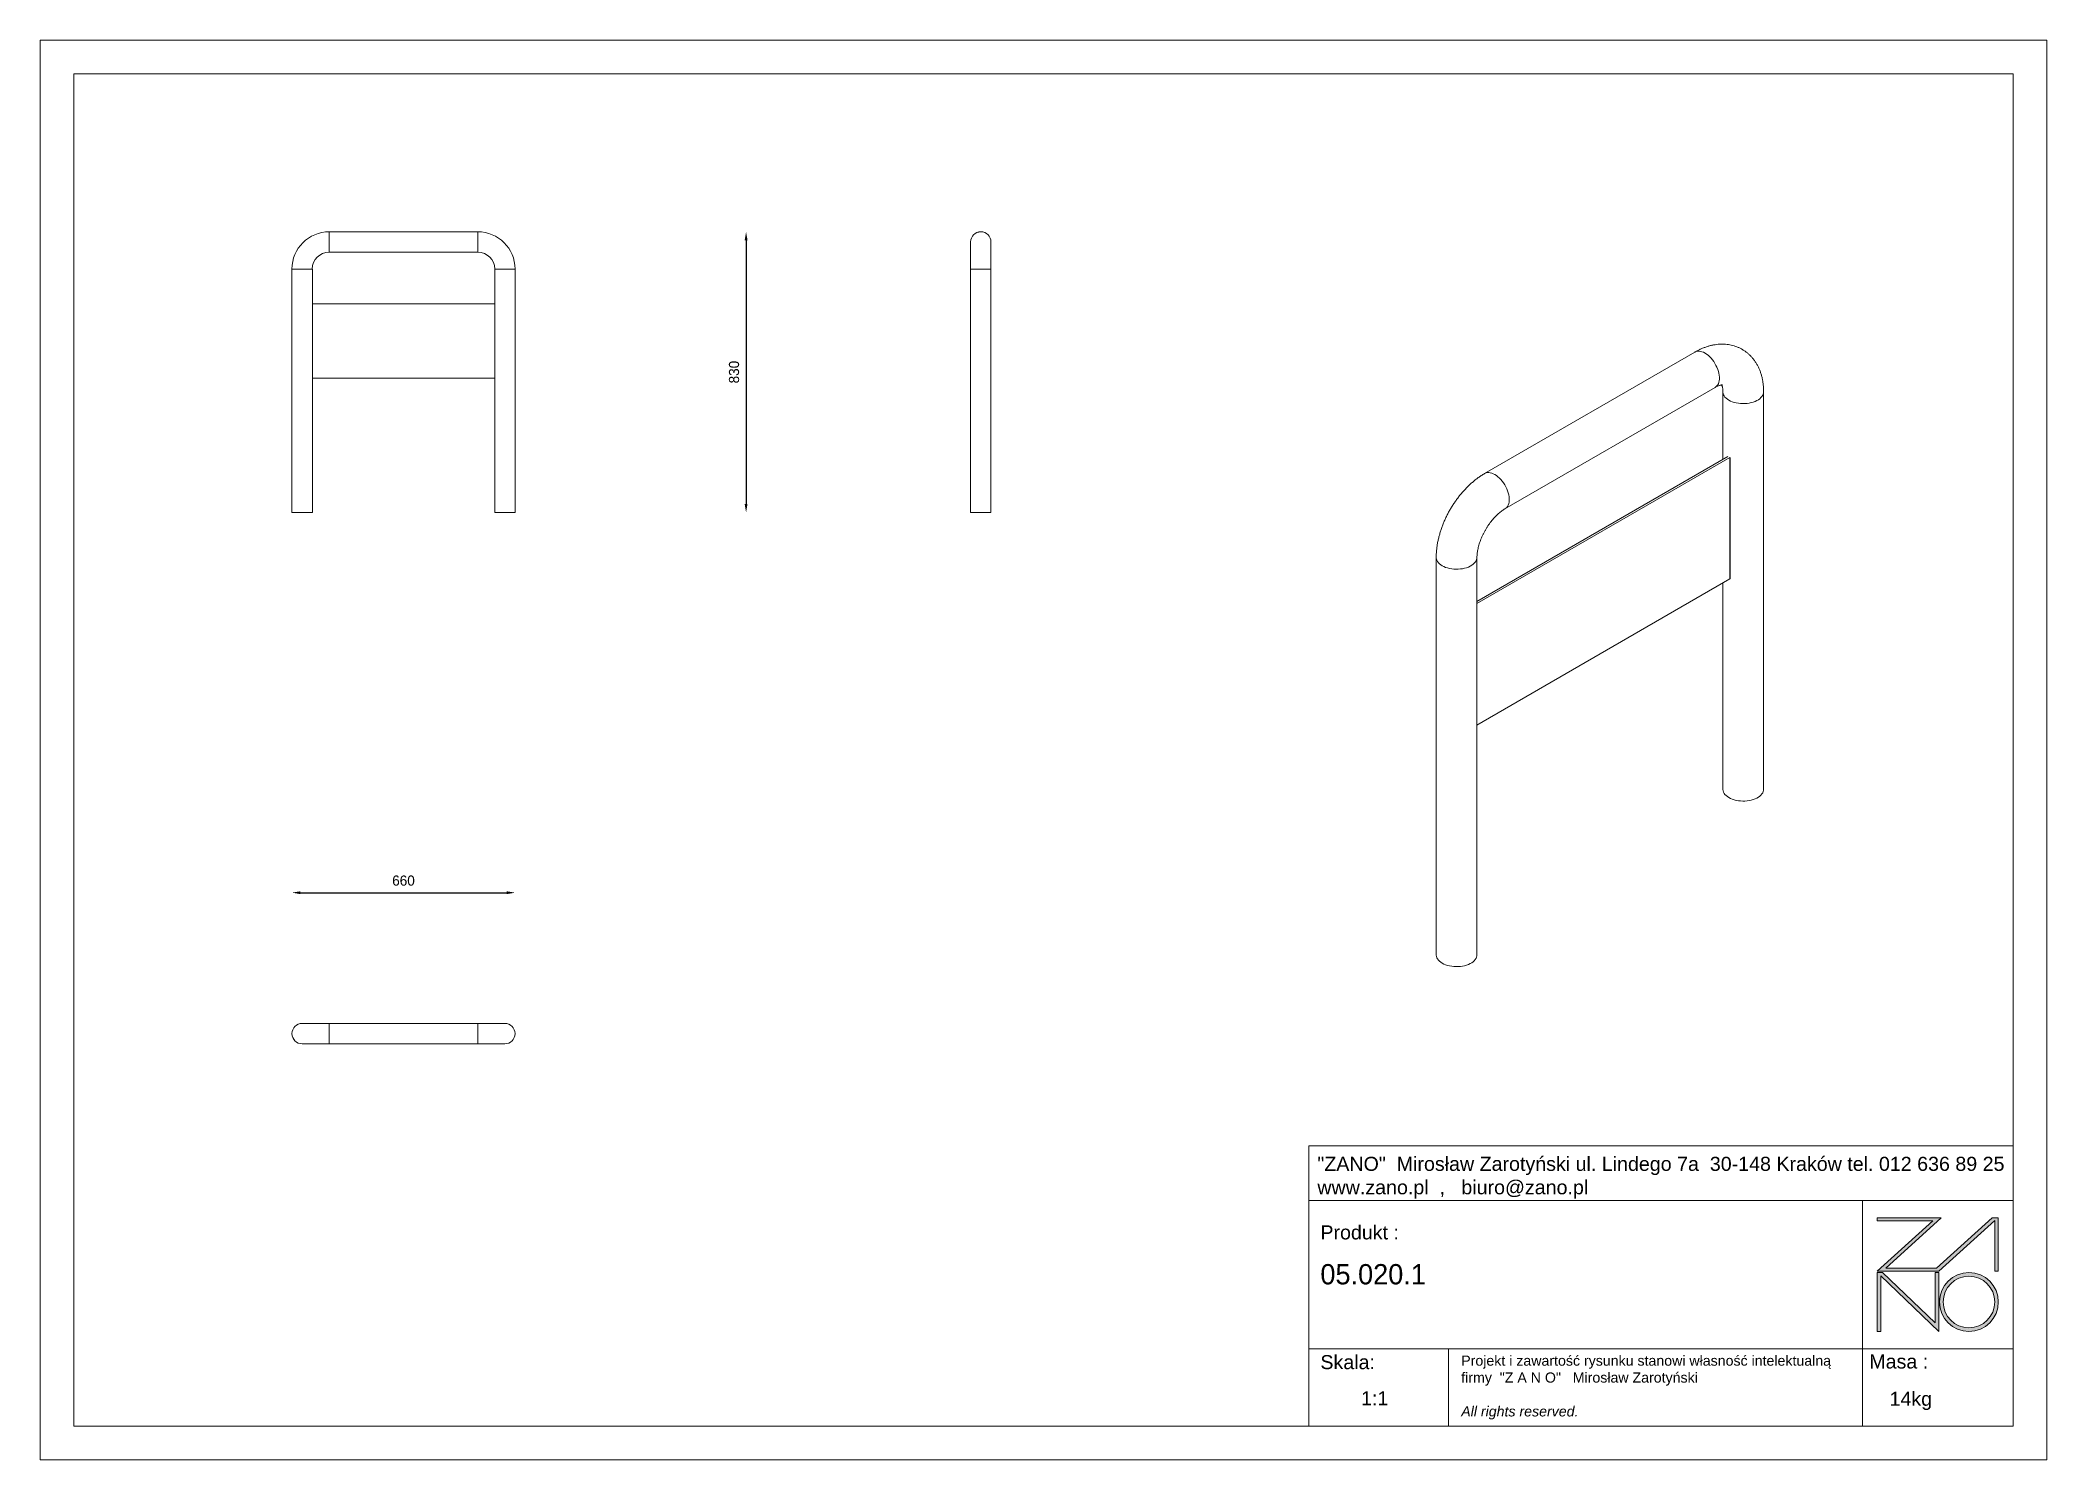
# Model space of a CAD drawing. Header units: millimetres. Extents: x -2486 to 3454, y -1523 to 2677.
import ezdxf

# ---------------------------------------------------------------- set-up
doc = ezdxf.new("R2010")
doc.units = ezdxf.units.MM
doc.header["$PDSIZE"] = -1
doc.layers.add('tabelka', color=155, linetype='Continuous')
doc.layers.add('WYMIAR', color=96, linetype='Continuous')
doc.dimstyles.new('1-1', dxfattribs={"dimtxt": 30, "dimasz": 25, "dimexe": 6.25, "dimexo": 30, "dimgap": 20.625, "dimtad": 1, "dimdec": 1, "dimtxsty": 'Standard', "dimcen": 0, "dimclrd": 2, "dimclre": 2, "dimclrt": 2, "dimadec": 0, "dimazin": 0, "dimtfac": 1, "dimtdec": 1, "dimtmove": 0, "dimatfit": 3, "dimfxl": 0, "dimarcsym": 0})

# ---------------------------------------------------------------- blocks, each defined once
blk = doc.blocks.new('zano')
at = {"layer": 'Defpoints', "lineweight": 5}
for points in [[(6270.2, 3716.2), (6270.2, 3707.4), (6434.8, 3707.4), (6270.2, 3558.4), (6452.4, 3558.4), (6617.9, 3708.2), (6617.9, 3558.4), (6628.6, 3558.4), (6628.6, 3716.2), (6610.7, 3716.2), (6446.1, 3567.2), (6295.4, 3567.2), (6459.9, 3716.2), (6270.2, 3716.2), (6270.2, 3707.4)], [(6270.2, 3554.4), (6286.2, 3554.4), (6441.7, 3405.6), (6441.7, 3554.4), (6452.4, 3554.4), (6452.4, 3380.5), (6281, 3544.6), (6281, 3380.5), (6270.2, 3380.5)]]:
    blk.add_hatch(color=251, dxfattribs=at).paths.add_polyline_path(points)
h = blk.add_hatch(color=251, dxfattribs=at)
h.paths.add_polyline_path([(6454.7, 3467.4, 1), (6628.6, 3467.4, 1)])
h.paths.add_polyline_path([(6617.9, 3467.4, -1), (6465.4, 3467.4, -1)], flags=16)
at = {"layer": 'Defpoints', "color": 251, "lineweight": 5}
blk.add_lwpolyline([(6434.8, 3707.4), (6270.2, 3558.4), (6452.4, 3558.4), (6617.9, 3708.2), (6617.9, 3558.4), (6628.6, 3558.4), (6628.6, 3716.2), (6610.7, 3716.2), (6446.1, 3567.2), (6295.4, 3567.2), (6459.9, 3716.2), (6270.2, 3716.2), (6270.2, 3707.4), (6432.1, 3707.4)], dxfattribs=at)
for points in [[(6270.2, 3716.2), (6270.2, 3707.4), (6434.8, 3707.4), (6270.2, 3558.4), (6452.4, 3558.4), (6617.9, 3708.2), (6617.9, 3558.4), (6628.6, 3558.4), (6628.6, 3716.2), (6610.7, 3716.2), (6446.1, 3567.2), (6295.4, 3567.2), (6459.9, 3716.2), (6270.2, 3716.2), (6270.2, 3707.4)], [(6270.2, 3554.4), (6286.2, 3554.4), (6441.7, 3405.6), (6441.7, 3554.4), (6452.4, 3554.4), (6452.4, 3380.5), (6281, 3544.6), (6281, 3380.5), (6270.2, 3380.5)]]:
    blk.add_lwpolyline(points, close=True, dxfattribs=at)
for radius in [87, 76.3]:
    blk.add_circle((6541.7, 3467.4), radius, dxfattribs=at)
blk = doc.blocks.new('TABELA')
at = {"layer": 'tabelka', "lineweight": 5}
for p, q in [((4587.4, 3929.4), (6672.4, 3929.4)), ((4587.4, 3767.6), (4587.4, 3929.4)), ((4587.4, 3929.4), (6672.4, 3929.4)), ((6226.5, 3767.6), (6226.5, 3329)), ((4587.4, 3329), (6672.4, 3329)), ((5001.6, 3329), (5001.6, 3100.4)), ((6226.5, 3329), (6226.5, 3100.4))]:
    blk.add_line(p, q, dxfattribs=at)
blk.add_lwpolyline([(4587.4, 3767.6), (6672.4, 3767.6), (6672.4, 3100.4), (4587.4, 3100.4)], close=True, dxfattribs=at)
blk.add_blockref('zano', (0, 0))
at = {"layer": 'tabelka', "lineweight": 5, "attachment_point": 1}
for s, insert, char_height, width in [('{\\fArial|b0|i0|c238|p34;"ZANO"  Mirosław Zarotyński ul. Lindego 7a  30-148 Kraków tel. 012 636 89 25\\Pwww.zano.pl  ,   biuro@zano.pl}', (4613, 3896.9), 41.595, 2040.38), ('{\\fArial|b0|i0|c238|p34;Produkt : }', (4622, 3694.1), 41.595, 265.273), ('{\\fCentury Gothic|b0|i0|c238|p34;05.020.1 }', (4622, 3579.5), 60, 713.135), ('{\\fArial|b0|i0|c238|p34;Skala: }', (4622, 3310.3), 41.595, 191.675), ('{\\fArial|b0|i0|c238|p34;Masa :}', (6246.7, 3312.2), 41.595, 200.457), ('{\\fArial|b0|i0|c238|p34;1:1}', (4742.5, 3203.5), 41.595, 42.482), ('{\\fArial|b0|i0|c238|p34;14kg}', (6306.7, 3201.8), 41.595, 42.482)]:
    blk.add_mtext(s, dxfattribs=dict(at, insert=insert, char_height=char_height, width=width))
at = {"layer": 'tabelka', "color": 1, "lineweight": 5, "insert": (5038.9, 3308.9), "char_height": 30, "width": 1186.12, "attachment_point": 1}
blk.add_mtext('{\\fArial|b0|i0|c0|p34;Projekt i zawartość rysunku stanowi własność intelektualną firmy \\fArial|b0|i0|c238|p34; "Z A N O"   Mirosław Zarotyński\\fArial|b0|i1|c238|p34;\\P\\PAll rights reserved.}', dxfattribs=at)
blk = doc.blocks.new('izometria')
at = {"color": 7, "linetype": 'Continuous', "lineweight": 15}
for p, q in [((-1189.8, 973.8), (-1500.9, 794.2)), ((-1470.8, 741.9), (-1159.7, 921.5)), ((-1148.3, 915), (-1148.3, 815.2)), ((-1088, 327.1), (-1088, 915)), ((-1140.8, 819.5), (-1512.3, 605.1)), ((-1138, 817.8), (-1512.3, 601.8)), ((-1572.6, 670.1), (-1572.6, 82.2)), ((-1512.3, 82.2), (-1512.3, 670.1)), ((-1512.3, 422.2), (-1138, 638.2)), ((-1148.3, 632.3), (-1148.3, 327.1))]:
    blk.add_line(p, q, dxfattribs=at)
blk.add_line((-1138, 817.8), (-1138, 638.2))
at = {"color": 7, "linetype": 'Continuous', "lineweight": 15, "flags": 128}
for points in [[(-1159.7, 921.5), (-1158.5, 922.3), (-1157.1, 923.7), (-1155.9, 925.3), (-1154.9, 927.1), (-1154.2, 929.2), (-1153.7, 931.5), (-1153.4, 934), (-1153.4, 936.7), (-1153.7, 939.5), (-1154.2, 942.4), (-1154.9, 945.3), (-1155.9, 948.3), (-1157.1, 951.3), (-1158.5, 954.2), (-1160.1, 957.1), (-1161.8, 959.8), (-1163.7, 962.4), (-1165.8, 964.8), (-1167.9, 967.1), (-1170.1, 969.1), (-1172.4, 970.8), (-1174.7, 972.3), (-1177, 973.5), (-1179.3, 974.3), (-1181.5, 974.9), (-1183.7, 975.2), (-1185.7, 975.1), (-1187.6, 974.7), (-1189.4, 974), (-1189.8, 973.8)], [(-1189.8, 973.8), (-1189.4, 974), (-1187.6, 974.7), (-1185.7, 975.1), (-1183.7, 975.2), (-1181.5, 974.9), (-1179.3, 974.3), (-1177, 973.5), (-1174.7, 972.3)], [(-1174.7, 972.3), (-1172.4, 970.8), (-1170.1, 969.1), (-1167.9, 967.1), (-1165.8, 964.8), (-1163.7, 962.4), (-1161.8, 959.8), (-1160.1, 957.1), (-1158.5, 954.2), (-1157.1, 951.3), (-1155.9, 948.3), (-1154.9, 945.3), (-1154.2, 942.4), (-1153.7, 939.5), (-1153.4, 936.7), (-1153.4, 934), (-1153.7, 931.5), (-1154.2, 929.2), (-1154.9, 927.1), (-1155.9, 925.3), (-1157.1, 923.7), (-1158.5, 922.3), (-1159.7, 921.5)], [(-1148.3, 915), (-1148.3, 914.5), (-1148, 912.6), (-1147.4, 910.8), (-1146.5, 909), (-1145.2, 907.3), (-1143.6, 905.6), (-1141.7, 904.1), (-1139.5, 902.7)], [(-1088, 915), (-1088.1, 913.6), (-1088.5, 911.7), (-1089.3, 909.9), (-1090.5, 908.1), (-1091.9, 906.4), (-1093.7, 904.8), (-1095.7, 903.4), (-1098, 902), (-1100.6, 900.9), (-1103.3, 899.8), (-1106.2, 899), (-1109.3, 898.4), (-1112.5, 897.9), (-1115.7, 897.6), (-1119, 897.6), (-1122.2, 897.7), (-1125.4, 898.1), (-1128.6, 898.7), (-1131.6, 899.4), (-1134.4, 900.3), (-1137, 901.4), (-1139.5, 902.7), (-1141.7, 904.1), (-1143.6, 905.6), (-1145.2, 907.3), (-1146.5, 909), (-1147.4, 910.8), (-1148, 912.6), (-1148.3, 914.5), (-1148.3, 915)], [(-1139.5, 902.7), (-1137, 901.4), (-1134.4, 900.3), (-1131.6, 899.4), (-1128.6, 898.7), (-1125.4, 898.1), (-1122.2, 897.7), (-1119, 897.6), (-1115.7, 897.6), (-1112.5, 897.9), (-1109.3, 898.4), (-1106.2, 899), (-1103.3, 899.8), (-1100.6, 900.9), (-1098, 902), (-1095.7, 903.4), (-1093.7, 904.8), (-1091.9, 906.4), (-1090.5, 908.1), (-1089.3, 909.9), (-1088.5, 911.7), (-1088.1, 913.6), (-1088, 915)], [(-1470.8, 741.9), (-1469.6, 742.7), (-1468.2, 744), (-1467, 745.6), (-1466, 747.5), (-1465.3, 749.6), (-1464.8, 751.9), (-1464.6, 754.4), (-1464.6, 757.1), (-1464.8, 759.9), (-1465.3, 762.8), (-1466, 765.7), (-1467, 768.7), (-1468.2, 771.7), (-1469.6, 774.6), (-1471.2, 777.5), (-1472.9, 780.2), (-1474.9, 782.8), (-1476.9, 785.2), (-1479, 787.4), (-1481.3, 789.4), (-1483.5, 791.2), (-1485.9, 792.7), (-1488.2, 793.9), (-1490.4, 794.7), (-1492.7, 795.3), (-1494.8, 795.6), (-1496.8, 795.5), (-1498.8, 795.1), (-1500.5, 794.4), (-1500.9, 794.2)], [(-1500.9, 794.2), (-1500.5, 794.4), (-1498.8, 795.1), (-1496.8, 795.5), (-1494.8, 795.6), (-1492.7, 795.3), (-1490.4, 794.7), (-1488.2, 793.9), (-1485.9, 792.7)], [(-1485.9, 792.7), (-1483.5, 791.2), (-1481.3, 789.4), (-1479, 787.4), (-1476.9, 785.2), (-1474.9, 782.8), (-1472.9, 780.2), (-1471.2, 777.5), (-1469.6, 774.6), (-1468.2, 771.7), (-1467, 768.7), (-1466, 765.7), (-1465.3, 762.8), (-1464.8, 759.9), (-1464.6, 757.1), (-1464.6, 754.4), (-1464.8, 751.9), (-1465.3, 749.6), (-1466, 747.5), (-1467, 745.6), (-1468.2, 744), (-1469.6, 742.7), (-1470.8, 741.9)], [(-1512.3, 670), (-1512.4, 668.7), (-1512.8, 666.8), (-1513.6, 665), (-1514.7, 663.2), (-1516.2, 661.5), (-1517.9, 659.9), (-1520, 658.4), (-1522.3, 657.1), (-1524.8, 655.9), (-1527.6, 654.9), (-1530.5, 654.1), (-1533.6, 653.4), (-1536.7, 653), (-1540, 652.7), (-1543.2, 652.7), (-1546.5, 652.8), (-1549.7, 653.2), (-1552.8, 653.7), (-1555.8, 654.5), (-1558.7, 655.4), (-1561.3, 656.5), (-1563.7, 657.8), (-1565.9, 659.2), (-1567.8, 660.7), (-1569.4, 662.3), (-1570.7, 664.1), (-1571.7, 665.9), (-1572.3, 667.7), (-1572.6, 669.6), (-1572.6, 670.1)], [(-1572.6, 670.1), (-1572.6, 669.6), (-1572.3, 667.7), (-1571.7, 665.9), (-1570.7, 664.1), (-1569.4, 662.3), (-1567.8, 660.7), (-1565.9, 659.2), (-1563.7, 657.8)], [(-1563.7, 657.8), (-1561.3, 656.5), (-1558.7, 655.4), (-1555.8, 654.5), (-1552.8, 653.7), (-1549.7, 653.2), (-1546.5, 652.8), (-1543.2, 652.7), (-1540, 652.7), (-1536.7, 653), (-1533.6, 653.4), (-1530.5, 654.1), (-1527.6, 654.9), (-1524.8, 655.9), (-1522.3, 657.1), (-1520, 658.4), (-1517.9, 659.9), (-1516.2, 661.5), (-1514.7, 663.2), (-1513.6, 665), (-1512.8, 666.8), (-1512.4, 668.7), (-1512.3, 670.1)], [(-1088, 327.1), (-1088.1, 325.7), (-1088.5, 323.8), (-1089.3, 322), (-1090.5, 320.2), (-1091.9, 318.5), (-1093.7, 316.9), (-1095.7, 315.5), (-1098, 314.1), (-1100.6, 312.9), (-1103.3, 311.9), (-1106.2, 311.1), (-1109.3, 310.4), (-1112.5, 310), (-1115.7, 309.7), (-1119, 309.7), (-1122.2, 309.8), (-1125.4, 310.2), (-1128.6, 310.7), (-1131.6, 311.5), (-1134.4, 312.4), (-1137, 313.5), (-1139.5, 314.8), (-1141.7, 316.2), (-1143.6, 317.7), (-1145.2, 319.3), (-1146.5, 321.1), (-1147.4, 322.9), (-1148, 324.7), (-1148.3, 326.6), (-1148.3, 327.1)], [(-1572.6, 82.2), (-1572.6, 81.7), (-1572.3, 79.8), (-1571.7, 78), (-1570.7, 76.2), (-1569.4, 74.4), (-1567.8, 72.8), (-1565.9, 71.3), (-1563.7, 69.9)], [(-1563.7, 69.9), (-1561.3, 68.6), (-1558.7, 67.5), (-1555.8, 66.6), (-1552.8, 65.8), (-1549.7, 65.3), (-1546.5, 64.9), (-1543.2, 64.8), (-1540, 64.8), (-1536.7, 65.1), (-1533.6, 65.5), (-1530.5, 66.2), (-1527.6, 67), (-1524.8, 68), (-1522.3, 69.2), (-1520, 70.5), (-1517.9, 72), (-1516.2, 73.6), (-1514.7, 75.3), (-1513.6, 77.1), (-1512.8, 78.9), (-1512.4, 80.7), (-1512.3, 82.2)]]:
    blk.add_lwpolyline(points, dxfattribs=at)
at = {"color": 7, "linetype": 'Continuous', "lineweight": 15}
for points, knots in [([(-1088, 915), (-1088, 916), (-1088, 918.8), (-1088.3, 923.4), (-1088.9, 928.6), (-1089.8, 933.7), (-1090.9, 938.7), (-1092.4, 943.5), (-1094.1, 948.1), (-1096.1, 952.4), (-1098.4, 956.6), (-1100.9, 960.4), (-1103.6, 964), (-1106.5, 967.4), (-1109.6, 970.4), (-1112.9, 973.2), (-1116.4, 975.8), (-1120, 978), (-1123.8, 980), (-1127.7, 981.6), (-1131.7, 983), (-1135.8, 984.1), (-1140, 984.9), (-1144.3, 985.4), (-1148.7, 985.6), (-1153.1, 985.5), (-1157.6, 985.1), (-1162.1, 984.4), (-1166.8, 983.4), (-1171.4, 982), (-1176, 980.4), (-1180.7, 978.5), (-1185.3, 976.3), (-1188.3, 974.6), (-1189.8, 973.8)], [0, 0, 0, 0, 0.019509, 0.054476, 0.089415, 0.124134, 0.15852, 0.192466, 0.225888, 0.258733, 0.290979, 0.322637, 0.353744, 0.384354, 0.414535, 0.444358, 0.473902, 0.503247, 0.532472, 0.561643, 0.590831, 0.620117, 0.649583, 0.679309, 0.70937, 0.739838, 0.770772, 0.80222, 0.834208, 0.866739, 0.899787, 0.933298, 0.967196, 1, 1, 1, 1]), ([(-1159.7, 921.5), (-1159.3, 921.8), (-1158.2, 922.4), (-1156.6, 923.2), (-1154.8, 923.9), (-1153.2, 924.5), (-1151.9, 924.9), (-1150.8, 925.1), (-1149.9, 925.2), (-1149.4, 925.2), (-1149.1, 925.2), (-1149.1, 925.2), (-1149.1, 925.2)], [0, 0, 0, 0, 0.056549, 0.162252, 0.26736, 0.372117, 0.476997, 0.582521, 0.689609, 0.799542, 0.914156, 1, 1, 1, 1]), ([(-1150, 925.2), (-1149.9, 925), (-1149.8, 924.7), (-1149.4, 923.8), (-1149.1, 922.5), (-1148.7, 921), (-1148.5, 919.1), (-1148.3, 917.1), (-1148.3, 915.7), (-1148.3, 915)], [0, 0, 0, 0, 0.1089, 0.265459, 0.417886, 0.568352, 0.718257, 0.868404, 1, 1, 1, 1]), ([(-1500.9, 794.2), (-1501.8, 793.6), (-1504.2, 792.2), (-1508.1, 789.7), (-1512.6, 786.5), (-1517, 783), (-1521.2, 779.3), (-1525.4, 775.4), (-1529.4, 771.3), (-1533.3, 767.1), (-1537.1, 762.6), (-1540.7, 758), (-1544.1, 753.3), (-1547.4, 748.4), (-1550.5, 743.4), (-1553.5, 738.3), (-1556.3, 733.1), (-1558.8, 727.8), (-1561.2, 722.4), (-1563.4, 717), (-1565.4, 711.5), (-1567.1, 706), (-1568.6, 700.4), (-1569.9, 694.9), (-1571, 689.3), (-1571.8, 683.7), (-1572.3, 678.2), (-1572.5, 673.6), (-1572.6, 671), (-1572.6, 670.1)], [0, 0, 0, 0, 0.021729, 0.060392, 0.09904, 0.137675, 0.17625, 0.214736, 0.25312, 0.291399, 0.32958, 0.367675, 0.4057, 0.443674, 0.481616, 0.519548, 0.557493, 0.595465, 0.633487, 0.671582, 0.709771, 0.748076, 0.786513, 0.8251, 0.863844, 0.902748, 0.941801, 0.980977, 1, 1, 1, 1]), ([(-1512.3, 670.1), (-1512.3, 670.5), (-1512.3, 671.8), (-1512.1, 674), (-1511.8, 676.9), (-1511.4, 679.9), (-1510.7, 683.2), (-1509.9, 686.5), (-1508.9, 690), (-1507.8, 693.5), (-1506.4, 697.1), (-1504.9, 700.7), (-1503.2, 704.3), (-1501.3, 707.9), (-1499.3, 711.5), (-1497.2, 715), (-1495, 718.3), (-1492.6, 721.6), (-1490.2, 724.6), (-1487.7, 727.6), (-1485.2, 730.3), (-1482.7, 732.8), (-1480.2, 735.1), (-1477.7, 737.2), (-1475.3, 739), (-1473, 740.6), (-1471.5, 741.5), (-1470.8, 741.9)], [0, 0, 0, 0, 0.02064, 0.059513, 0.098698, 0.138289, 0.178279, 0.21865, 0.259371, 0.300405, 0.341707, 0.383232, 0.424931, 0.466755, 0.508653, 0.550575, 0.59246, 0.634253, 0.675904, 0.717365, 0.758589, 0.799532, 0.840154, 0.880421, 0.920307, 0.959798, 1, 1, 1, 1])]:
    blk.add_open_spline(points, degree=3, knots=knots, dxfattribs=at)
blk = doc.blocks.new('front')
at = {"color": 7, "linetype": 'Continuous', "lineweight": 15}
for p, q in [((-1190, 2109.8), (-1630, 2109.8)), ((-1630, 2049.5), (-1630, 2109.8)), ((-1190, 2049.5), (-1190, 2109.8)), ((-1630, 2049.5), (-1190, 2049.5)), ((-1740.1, 1999.6), (-1740.1, 1279.6)), ((-1679.8, 1999.6), (-1740.1, 1999.6)), ((-1679.8, 1676.7), (-1679.8, 1999.6)), ((-1140.1, 1999.6), (-1140.1, 1676.7)), ((-1140.1, 1999.6), (-1079.8, 1999.6)), ((-1079.8, 1279.6), (-1079.8, 1999.6)), ((-1140.1, 1896.7), (-1679.9, 1896.7)), ((-1679.9, 1676.7), (-1140.1, 1676.7)), ((-1679.8, 1279.6), (-1679.8, 1676.7)), ((-1140.1, 1676.7), (-1140.1, 1279.6)), ((-1740.1, 1279.6), (-1679.8, 1279.6)), ((-1079.8, 1279.6), (-1140.1, 1279.6))]:
    blk.add_line(p, q, dxfattribs=at)
for centre, radius, start, end in [((-1630, 1999.6), 110.2, 90, 180), ((-1190, 1999.6), 110.2, 0, 90), ((-1630, 1999.6), 49.9, 90, 180), ((-1190, 1999.6), 49.9, 0, 90)]:
    blk.add_arc(centre, radius, start, end, dxfattribs=at)
blk = doc.blocks.new('bok')
at = {"color": 7, "linetype": 'Continuous', "lineweight": 15}
for p, q in [((-140.4, 2079.6), (-140.4, 1999.6)), ((-80.1, 1999.6), (-80.1, 2079.6)), ((-140.4, 1999.6), (-140.4, 1279.6)), ((-80.1, 1999.6), (-140.4, 1999.6)), ((-140.4, 1999.6), (-110.3, 1999.6)), ((-110.3, 1999.6), (-80.1, 1999.6)), ((-80.1, 1279.6), (-80.1, 1999.6)), ((-140.4, 1279.6), (-110.3, 1279.6)), ((-110.3, 1279.6), (-80.1, 1279.6))]:
    blk.add_line(p, q, dxfattribs=at)
for radius, start, end in [(30.2, 0, 180), (30.1, 90, 180), (30.2, 0, 90)]:
    blk.add_arc((-110.3, 2079.6), radius, start, end, dxfattribs=at)
blk = doc.blocks.new('rzut')
at = {"color": 7, "linetype": 'Continuous', "lineweight": 15}
for p, q in [((-1630, 137.1), (-1710, 137.1)), ((-1190, 137.1), (-1630, 137.1)), ((-1630, 76.8), (-1630, 137.1)), ((-1630, 137.1), (-1630, 107)), ((-1110, 137.1), (-1190, 137.1)), ((-1190, 76.8), (-1190, 137.1)), ((-1190, 137.1), (-1190, 107)), ((-1710, 76.8), (-1630, 76.8)), ((-1630, 107), (-1630, 76.8)), ((-1630, 76.8), (-1190, 76.8)), ((-1190, 107), (-1190, 76.8)), ((-1190, 76.8), (-1110, 76.8))]:
    blk.add_line(p, q, dxfattribs=at)
for centre, radius, start, end in [((-1710, 107), 30.2, 90, 270), ((-1710, 107), 30.2, 90, 180), ((-1110, 107), 30.2, 270, 90), ((-1110, 107), 30.2, 0, 90), ((-1710, 107), 30.1, 180, 270), ((-1110, 107), 30.2, 270, 0)]:
    blk.add_arc(centre, radius, start, end, dxfattribs=at)
blk = doc.blocks.new('*D15')
at = {"layer": 'Defpoints', "color": 0}
for p in [(-1255.2, 2109.8), (-1079.8, 1279.6), (-395.9, 1279.6)]:
    blk.add_point(p, dxfattribs=at)
at = {"layer": 'WYMIAR', "color": 2, "lineweight": -2}
blk.add_line((-395.9, 2084.8), (-395.9, 1304.6), dxfattribs=at)
at = {"layer": 'WYMIAR', "color": 2}
for points in [[(-400.1, 2084.8), (-391.7, 2084.8), (-395.9, 2109.8)], [(-400.1, 1304.6), (-391.7, 1304.6), (-395.9, 1279.6)]]:
    blk.add_solid(points, dxfattribs=at)
at = {"layer": 'WYMIAR', "color": 2, "insert": (-431.5, 1694.7), "char_height": 30, "attachment_point": 5, "rotation": 90}
blk.add_mtext('830', dxfattribs=at)
blk = doc.blocks.new('*D17')
at = {"layer": 'Defpoints', "color": 0}
for p in [(-1079.8, 154.6), (-1740.1, -262.5), (-1079.8, -262.5)]:
    blk.add_point(p, dxfattribs=at)
at = {"layer": 'WYMIAR', "color": 2, "lineweight": -2}
blk.add_line((-1715.1, 154.6), (-1104.8, 154.6), dxfattribs=at)
at = {"layer": 'WYMIAR', "color": 2}
for points in [[(-1715.1, 158.7), (-1715.1, 150.4), (-1740.1, 154.6)], [(-1104.8, 158.7), (-1104.8, 150.4), (-1079.8, 154.6)]]:
    blk.add_solid(points, dxfattribs=at)
at = {"layer": 'WYMIAR', "color": 2, "insert": (-1410, 190.2), "char_height": 30, "attachment_point": 5}
blk.add_mtext('660', dxfattribs=at)

msp = doc.modelspace()

# ---------------------------------------------------------------- linework, layer by layer
at = {"layer": 'tabelka', "lineweight": 5}
for points in [[(-2485.58, 2676.72), (3454.42, 2676.72), (3454.42, -1523.28), (-2485.58, -1523.28)], [(-2385.58, 2576.72), (3354.42, 2576.72), (3354.42, -1423.28), (-2385.58, -1423.28)]]:
    msp.add_lwpolyline(points, close=True, dxfattribs=at)

# ---------------------------------------------------------------- block references
for name, p in [('front', (0, 0)), ('bok', (409.11, 0)), ('rzut', (0, -369.41)), ('TABELA', (-3317.95, -4523.69))]:
    msp.add_blockref(name, p)
at = {"xscale": 2, "yscale": 2, "zscale": 2}
msp.add_blockref('izometria', (4792.03, -193.73), dxfattribs=at)

# ---------------------------------------------------------------- dimensions: what is measured, and where the dimension line sits
at = {"layer": 'WYMIAR'}
dim = msp.add_linear_dim(base=(-395.89, 1279.64), p1=(-1255.17, 2109.79), p2=(-1079.83, 1279.64), angle=90, text='830', dimstyle='1-1', override={"dimse1": 1, "dimse2": 1}, dxfattribs=at)
dim.commit()
dim.dimension.update_dxf_attribs({"geometry": '*D15', "text_midpoint": (-431.52, 1694.72)})
dim = msp.add_linear_dim(base=(-1079.83, 154.57), p1=(-1740.13, -262.45), p2=(-1079.83, -262.45), text='660', dimstyle='1-1', override={"dimse1": 1, "dimse2": 1}, dxfattribs=at)
dim.commit()
dim.dimension.update_dxf_attribs({"geometry": '*D17', "text_midpoint": (-1409.98, 190.19)})

doc.saveas('drawing.dxf')
